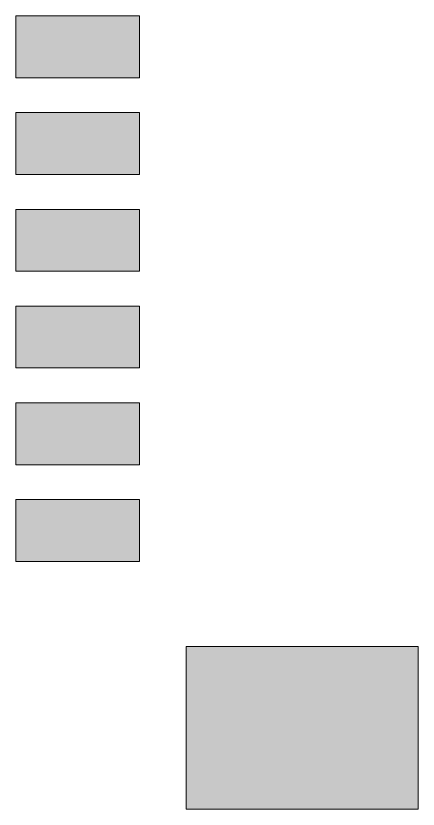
# Model space of a CAD drawing. Header units: millimetres. Extents: x -16.3 to 39.6, y -103.9 to -60.4.
# Drawn here: x 32.64 to 37.84, y -93.04 to -82.79 of the extents above; entities that cross this region are included whole.
import ezdxf

# ---------------------------------------------------------------- set-up
doc = ezdxf.new("R2010")
doc.units = ezdxf.units.MM
doc.header["$MEASUREMENT"] = 0
doc.layers.add('Camada 1', color=7, linetype='Continuous')

msp = doc.modelspace()

# ---------------------------------------------------------------- hatches: boundary and pattern name
at = {"layer": 'Camada 1', "true_color": 0x840000}
h = msp.add_hatch(color=16, dxfattribs=at)
edge = h.paths.add_edge_path()
edge.add_spline(control_points=[(34.2447, -83.5913), (34.2447, -83.5913), (32.6447, -83.5913), (32.6447, -83.5913), (32.6447, -83.5913), (32.6447, -82.7915), (32.6447, -82.7915), (32.6447, -82.7915), (34.2447, -82.7915), (34.2447, -82.7915), (34.2447, -82.7915), (34.2447, -83.5913), (34.2447, -83.5913)], knot_values=[0, 0, 0, 0, 0.25, 0.25, 0.25, 0.5, 0.5, 0.5, 0.75, 0.75, 0.75, 1, 1, 1, 1], degree=3, periodic=1)
h = msp.add_hatch(color=16, dxfattribs=at)
edge = h.paths.add_edge_path()
edge.add_spline(control_points=[(34.2447, -84.8413), (34.2447, -84.8413), (32.6447, -84.8413), (32.6447, -84.8413), (32.6447, -84.8413), (32.6447, -84.0414), (32.6447, -84.0414), (32.6447, -84.0414), (34.2447, -84.0414), (34.2447, -84.0414), (34.2447, -84.0414), (34.2447, -84.8413), (34.2447, -84.8413)], knot_values=[0, 0, 0, 0, 0.25, 0.25, 0.25, 0.5, 0.5, 0.5, 0.75, 0.75, 0.75, 1, 1, 1, 1], degree=3, periodic=1)
h = msp.add_hatch(color=16, dxfattribs=at)
edge = h.paths.add_edge_path()
edge.add_spline(control_points=[(34.2447, -86.0915), (34.2447, -86.0915), (32.6447, -86.0915), (32.6447, -86.0915), (32.6447, -86.0915), (32.6447, -85.2914), (32.6447, -85.2914), (32.6447, -85.2914), (34.2447, -85.2914), (34.2447, -85.2914), (34.2447, -85.2914), (34.2447, -86.0915), (34.2447, -86.0915)], knot_values=[0, 0, 0, 0, 0.25, 0.25, 0.25, 0.5, 0.5, 0.5, 0.75, 0.75, 0.75, 1, 1, 1, 1], degree=3, periodic=1)
h = msp.add_hatch(color=16, dxfattribs=at)
edge = h.paths.add_edge_path()
edge.add_spline(control_points=[(34.2447, -87.3414), (34.2447, -87.3414), (32.6447, -87.3414), (32.6447, -87.3414), (32.6447, -87.3414), (32.6447, -86.5413), (32.6447, -86.5413), (32.6447, -86.5413), (34.2447, -86.5413), (34.2447, -86.5413), (34.2447, -86.5413), (34.2447, -87.3414), (34.2447, -87.3414)], knot_values=[0, 0, 0, 0, 0.25, 0.25, 0.25, 0.5, 0.5, 0.5, 0.75, 0.75, 0.75, 1, 1, 1, 1], degree=3, periodic=1)
h = msp.add_hatch(color=16, dxfattribs=at)
edge = h.paths.add_edge_path()
edge.add_spline(control_points=[(34.2447, -88.5913), (34.2447, -88.5913), (32.6447, -88.5913), (32.6447, -88.5913), (32.6447, -88.5913), (32.6447, -87.7915), (32.6447, -87.7915), (32.6447, -87.7915), (34.2447, -87.7915), (34.2447, -87.7915), (34.2447, -87.7915), (34.2447, -88.5913), (34.2447, -88.5913)], knot_values=[0, 0, 0, 0, 0.25, 0.25, 0.25, 0.5, 0.5, 0.5, 0.75, 0.75, 0.75, 1, 1, 1, 1], degree=3, periodic=1)
h = msp.add_hatch(color=16, dxfattribs=at)
edge = h.paths.add_edge_path()
edge.add_spline(control_points=[(34.2447, -89.8413), (34.2447, -89.8413), (32.6447, -89.8413), (32.6447, -89.8413), (32.6447, -89.8413), (32.6447, -89.0414), (32.6447, -89.0414), (32.6447, -89.0414), (34.2447, -89.0414), (34.2447, -89.0414), (34.2447, -89.0414), (34.2447, -89.8413), (34.2447, -89.8413)], knot_values=[0, 0, 0, 0, 0.25, 0.25, 0.25, 0.5, 0.5, 0.5, 0.75, 0.75, 0.75, 1, 1, 1, 1], degree=3, periodic=1)
h = msp.add_hatch(color=16, dxfattribs=at)
edge = h.paths.add_edge_path()
edge.add_spline(control_points=[(37.8446, -93.0414), (37.8446, -93.0414), (34.8446, -93.0414), (34.8446, -93.0414), (34.8446, -93.0414), (34.8446, -90.9413), (34.8446, -90.9413), (34.8446, -90.9413), (37.8446, -90.9413), (37.8446, -90.9413), (37.8446, -90.9413), (37.8446, -93.0414), (37.8446, -93.0414)], knot_values=[0, 0, 0, 0, 0.25, 0.25, 0.25, 0.5, 0.5, 0.5, 0.75, 0.75, 0.75, 1, 1, 1, 1], degree=3, periodic=1)

# ---------------------------------------------------------------- linework, layer by layer
at = {"layer": 'Camada 1', "color": 16, "lineweight": 0}
for points in [[(34.2447, -83.5913), (34.2447, -83.5913), (32.6447, -83.5913), (32.6447, -83.5913), (32.6447, -83.5913), (32.6447, -82.7915), (32.6447, -82.7915), (32.6447, -82.7915), (34.2447, -82.7915), (34.2447, -82.7915), (34.2447, -82.7915), (34.2447, -83.5913), (34.2447, -83.5913)], [(34.2447, -84.8413), (34.2447, -84.8413), (32.6447, -84.8413), (32.6447, -84.8413), (32.6447, -84.8413), (32.6447, -84.0414), (32.6447, -84.0414), (32.6447, -84.0414), (34.2447, -84.0414), (34.2447, -84.0414), (34.2447, -84.0414), (34.2447, -84.8413), (34.2447, -84.8413)], [(34.2447, -86.0915), (34.2447, -86.0915), (32.6447, -86.0915), (32.6447, -86.0915), (32.6447, -86.0915), (32.6447, -85.2914), (32.6447, -85.2914), (32.6447, -85.2914), (34.2447, -85.2914), (34.2447, -85.2914), (34.2447, -85.2914), (34.2447, -86.0915), (34.2447, -86.0915)], [(34.2447, -87.3414), (34.2447, -87.3414), (32.6447, -87.3414), (32.6447, -87.3414), (32.6447, -87.3414), (32.6447, -86.5413), (32.6447, -86.5413), (32.6447, -86.5413), (34.2447, -86.5413), (34.2447, -86.5413), (34.2447, -86.5413), (34.2447, -87.3414), (34.2447, -87.3414)], [(34.2447, -88.5913), (34.2447, -88.5913), (32.6447, -88.5913), (32.6447, -88.5913), (32.6447, -88.5913), (32.6447, -87.7915), (32.6447, -87.7915), (32.6447, -87.7915), (34.2447, -87.7915), (34.2447, -87.7915), (34.2447, -87.7915), (34.2447, -88.5913), (34.2447, -88.5913)], [(34.2447, -89.8413), (34.2447, -89.8413), (32.6447, -89.8413), (32.6447, -89.8413), (32.6447, -89.8413), (32.6447, -89.0414), (32.6447, -89.0414), (32.6447, -89.0414), (34.2447, -89.0414), (34.2447, -89.0414), (34.2447, -89.0414), (34.2447, -89.8413), (34.2447, -89.8413)], [(37.8446, -93.0414), (37.8446, -93.0414), (34.8446, -93.0414), (34.8446, -93.0414), (34.8446, -93.0414), (34.8446, -90.9413), (34.8446, -90.9413), (34.8446, -90.9413), (37.8446, -90.9413), (37.8446, -90.9413), (37.8446, -90.9413), (37.8446, -93.0414), (37.8446, -93.0414)]]:
    msp.add_open_spline(points, degree=3, knots=[0, 0, 0, 0, 0.25, 0.25, 0.25, 0.5, 0.5, 0.5, 0.75, 0.75, 0.75, 1, 1, 1, 1], dxfattribs=at)

doc.saveas('drawing.dxf')
